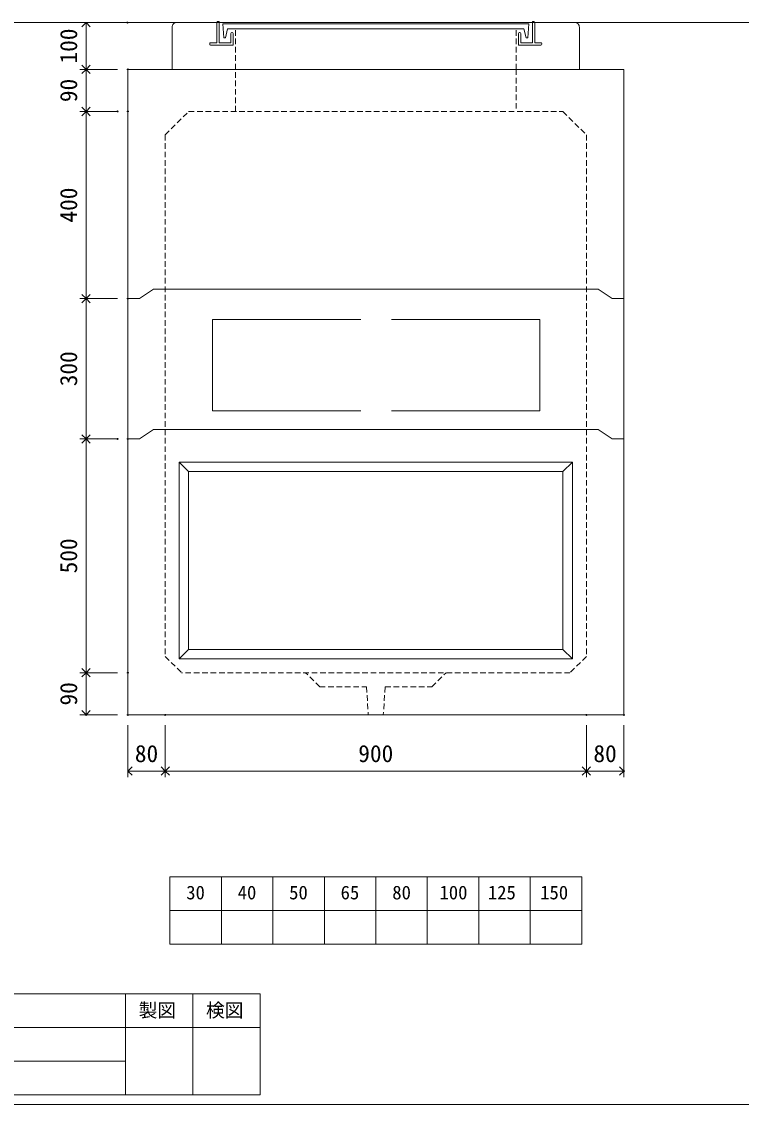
# Model space of a CAD drawing. Units: millimetres, scale not verified. Extents: x -4890 to 18490, y -2348 to 2349.
# Drawn here: x 308 to 1846, y -1926 to 388 of the extents above; entities that cross this region are included whole.
import ezdxf
from ezdxf.enums import TextEntityAlignment as Align

# ---------------------------------------------------------------- set-up
doc = ezdxf.new("R2010")
doc.units = ezdxf.units.MM
doc.header["$LTSCALE"] = 10
doc.header["$PDMODE"] = 32
doc.header["$PDSIZE"] = 2
doc.linetypes.add('DASHED1', pattern=[1.8, 1.2, -0.6])
doc.linetypes.add('USER2', pattern=[50.8, 31.75, -6.35, 6.35, -6.35])
doc.layers.add('0-1_Defpoints', color=7, linetype='Continuous')
for name, color, linetype, lineweight in [('0-2_waku', 7, 'Continuous', 18), ('0-3_gaikei', 7, 'Continuous', 18), ('0-4_kakure', 7, 'DASHED1', 5), ('0-5_sunpou', 7, 'Continuous', 5), ('0-9_uchigawa', 6, 'Continuous', 18), ('0-B_futa', 3, 'Continuous', 18), ('0-C_GL', 4, 'Continuous', 18), ('0-E_文字１', 7, 'Continuous', 18), ('1-3_uchigawa2', 6, 'USER2', 18)]:
    doc.layers.add(name, color=color, linetype=linetype, lineweight=lineweight)
doc.styles.add('ＭＳ ゴシック', font='')
doc.styles.get('ＭＳ ゴシック').set_extended_font_data('MS Gothic')

# ---------------------------------------------------------------- blocks, each defined once
blk = doc.blocks.new('_Open90')
at = {"layer": '0-5_sunpou'}
blk.add_line((0, 0), (-1, 0), dxfattribs=at)
blk.add_lwpolyline([(-0.5, 0.5), (0, 0), (-0.5, -0.5)], dxfattribs=at)
blk = doc.blocks.new('D147')
at = {"layer": '0-1_Defpoints'}
for p in [(1982.32, 1652.03), (1893, 1152.03), (1982.32, 1152.03)]:
    blk.add_point(p, dxfattribs=at)
at = {"layer": '0-5_sunpou'}
for p, q in [((1960.32, 1652.03), (1880, 1652.03)), ((1893, 1634.03), (1893, 1170.03)), ((1960.32, 1152.03), (1880, 1152.03))]:
    blk.add_line(p, q, dxfattribs=at)
at = {"layer": '0-5_sunpou', "xscale": 18, "yscale": 18}
for p, rotation in [((1893, 1652.03), 90), ((1893, 1152.03), 270)]:
    blk.add_blockref('_Open90', p, dxfattribs=dict(at, rotation=rotation))
at = {"layer": '0-5_sunpou', "style": 'ＭＳ ゴシック'}
blk.add_text('500', height=36.66, rotation=90, dxfattribs=at).set_placement((1885, 1364.53), align=Align.BOTTOM_LEFT)
blk = doc.blocks.new('D148')
at = {"layer": '0-1_Defpoints'}
for p in [(1982.32, 1152.03), (1893, 1062.03), (1982.32, 1062.03)]:
    blk.add_point(p, dxfattribs=at)
at = {"layer": '0-5_sunpou'}
for p, q in [((1960.32, 1152.03), (1880, 1152.03)), ((1893, 1134.03), (1893, 1080.03)), ((1960.32, 1062.03), (1880, 1062.03))]:
    blk.add_line(p, q, dxfattribs=at)
at = {"layer": '0-5_sunpou', "xscale": 18, "yscale": 18}
for p, rotation in [((1893, 1152.03), 90), ((1893, 1062.03), 270)]:
    blk.add_blockref('_Open90', p, dxfattribs=dict(at, rotation=rotation))
at = {"layer": '0-5_sunpou', "style": 'ＭＳ ゴシック'}
blk.add_text('90', height=36.66, rotation=90, dxfattribs=at).set_placement((1885, 1082.03), align=Align.BOTTOM_LEFT)
blk = doc.blocks.new('D149')
at = {"layer": '0-1_Defpoints'}
for p in [(1982.32, 1062.03), (2062.32, 1062.03), (2062.32, 942)]:
    blk.add_point(p, dxfattribs=at)
at = {"layer": '0-5_sunpou'}
for p, q in [((1982.32, 1040.03), (1982.32, 929)), ((2062.32, 1040.03), (2062.32, 929)), ((2000.32, 942), (2044.32, 942))]:
    blk.add_line(p, q, dxfattribs=at)
at = {"layer": '0-5_sunpou', "xscale": 18, "yscale": 18, "rotation": 180}
blk.add_blockref('_Open90', (1982.32, 942), dxfattribs=at)
at = {"layer": '0-5_sunpou', "xscale": 18, "yscale": 18}
blk.add_blockref('_Open90', (2062.32, 942), dxfattribs=at)
at = {"layer": '0-5_sunpou', "style": 'ＭＳ ゴシック'}
blk.add_text('80', height=36.66, dxfattribs=at).set_placement((1997.32, 950), align=Align.BOTTOM_LEFT)
blk = doc.blocks.new('D150')
at = {"layer": '0-1_Defpoints'}
for p in [(2062.32, 1062.03), (2962.32, 1062.03), (2962.32, 942)]:
    blk.add_point(p, dxfattribs=at)
at = {"layer": '0-5_sunpou'}
for p, q in [((2062.32, 1040.03), (2062.32, 929)), ((2962.32, 1040.03), (2962.32, 929)), ((2080.32, 942), (2944.32, 942))]:
    blk.add_line(p, q, dxfattribs=at)
at = {"layer": '0-5_sunpou', "xscale": 18, "yscale": 18, "rotation": 180}
blk.add_blockref('_Open90', (2062.32, 942), dxfattribs=at)
at = {"layer": '0-5_sunpou', "xscale": 18, "yscale": 18}
blk.add_blockref('_Open90', (2962.32, 942), dxfattribs=at)
at = {"layer": '0-5_sunpou', "style": 'ＭＳ ゴシック'}
blk.add_text('900', height=36.66, dxfattribs=at).set_placement((2474.82, 950), align=Align.BOTTOM_LEFT)
blk = doc.blocks.new('D151')
at = {"layer": '0-1_Defpoints'}
for p in [(2962.32, 1062.03), (3042.32, 1062.03), (3042.32, 942)]:
    blk.add_point(p, dxfattribs=at)
at = {"layer": '0-5_sunpou'}
for p, q in [((2962.32, 1040.03), (2962.32, 929)), ((3042.32, 1040.03), (3042.32, 929)), ((2980.32, 942), (3024.32, 942))]:
    blk.add_line(p, q, dxfattribs=at)
at = {"layer": '0-5_sunpou', "xscale": 18, "yscale": 18, "rotation": 180}
blk.add_blockref('_Open90', (2962.32, 942), dxfattribs=at)
at = {"layer": '0-5_sunpou', "xscale": 18, "yscale": 18}
blk.add_blockref('_Open90', (3042.32, 942), dxfattribs=at)
at = {"layer": '0-5_sunpou', "style": 'ＭＳ ゴシック'}
blk.add_text('80', height=36.66, dxfattribs=at).set_placement((2977.32, 950), align=Align.BOTTOM_LEFT)
blk = doc.blocks.new('D152')
at = {"layer": '0-1_Defpoints'}
for p in [(1981.54, 2542.03), (1893, 2442.03), (1982.32, 2442.03)]:
    blk.add_point(p, dxfattribs=at)
at = {"layer": '0-5_sunpou'}
for p, q in [((1959.54, 2542.03), (1880, 2542.03)), ((1893, 2524.03), (1893, 2460.03)), ((1960.32, 2442.03), (1880, 2442.03))]:
    blk.add_line(p, q, dxfattribs=at)
at = {"layer": '0-5_sunpou', "xscale": 18, "yscale": 18}
for p, rotation in [((1893, 2542.03), 90), ((1893, 2442.03), 270)]:
    blk.add_blockref('_Open90', p, dxfattribs=dict(at, rotation=rotation))
at = {"layer": '0-5_sunpou', "style": 'ＭＳ ゴシック'}
blk.add_text('100', height=36.66, rotation=90, dxfattribs=at).set_placement((1885, 2454.53), align=Align.BOTTOM_LEFT)
blk = doc.blocks.new('D153')
at = {"layer": '0-1_Defpoints'}
for p in [(1982.32, 2442.03), (1893, 2352.03), (1982.32, 2352.03)]:
    blk.add_point(p, dxfattribs=at)
at = {"layer": '0-5_sunpou'}
for p, q in [((1960.32, 2442.03), (1880, 2442.03)), ((1893, 2424.03), (1893, 2370.03)), ((1960.32, 2352.03), (1880, 2352.03))]:
    blk.add_line(p, q, dxfattribs=at)
at = {"layer": '0-5_sunpou', "xscale": 18, "yscale": 18}
for p, rotation in [((1893, 2442.03), 90), ((1893, 2352.03), 270)]:
    blk.add_blockref('_Open90', p, dxfattribs=dict(at, rotation=rotation))
at = {"layer": '0-5_sunpou', "style": 'ＭＳ ゴシック'}
blk.add_text('90', height=36.66, rotation=90, dxfattribs=at).set_placement((1885, 2372.03), align=Align.BOTTOM_LEFT)
blk = doc.blocks.new('D154')
at = {"layer": '0-1_Defpoints'}
for p in [(1960.32, 2352.03), (1893, 1952.03), (1982.32, 1952.03)]:
    blk.add_point(p, dxfattribs=at)
at = {"layer": '0-5_sunpou'}
for p, q in [((1938.32, 2352.03), (1880, 2352.03)), ((1893, 2334.03), (1893, 1970.03)), ((1960.32, 1952.03), (1880, 1952.03))]:
    blk.add_line(p, q, dxfattribs=at)
at = {"layer": '0-5_sunpou', "xscale": 18, "yscale": 18}
for p, rotation in [((1893, 2352.03), 90), ((1893, 1952.03), 270)]:
    blk.add_blockref('_Open90', p, dxfattribs=dict(at, rotation=rotation))
at = {"layer": '0-5_sunpou', "style": 'ＭＳ ゴシック'}
blk.add_text('400', height=36.66, rotation=90, dxfattribs=at).set_placement((1885, 2114.53), align=Align.BOTTOM_LEFT)
blk = doc.blocks.new('D155')
at = {"layer": '0-1_Defpoints'}
for p in [(1982.32, 1952.03), (1893, 1652.03), (1960.32, 1652.03)]:
    blk.add_point(p, dxfattribs=at)
at = {"layer": '0-5_sunpou'}
for p, q in [((1960.32, 1952.03), (1880, 1952.03)), ((1893, 1934.03), (1893, 1670.03)), ((1938.32, 1652.03), (1880, 1652.03))]:
    blk.add_line(p, q, dxfattribs=at)
at = {"layer": '0-5_sunpou', "xscale": 18, "yscale": 18}
for p, rotation in [((1893, 1952.03), 90), ((1893, 1652.03), 270)]:
    blk.add_blockref('_Open90', p, dxfattribs=dict(at, rotation=rotation))
at = {"layer": '0-5_sunpou', "style": 'ＭＳ ゴシック'}
blk.add_text('300', height=36.66, rotation=90, dxfattribs=at).set_placement((1885, 1764.53), align=Align.BOTTOM_LEFT)
blk = doc.blocks.new('D123')
at = {"layer": '0-1_Defpoints'}
for p in [(1982.32, 1652.03), (1893, 1152.03), (1982.32, 1152.03)]:
    blk.add_point(p, dxfattribs=at)
at = {"layer": '0-5_sunpou'}
for p, q in [((1960.32, 1652.03), (1880, 1652.03)), ((1893, 1634.03), (1893, 1170.03)), ((1960.32, 1152.03), (1880, 1152.03))]:
    blk.add_line(p, q, dxfattribs=at)
at = {"layer": '0-5_sunpou', "xscale": 18, "yscale": 18}
for p, rotation in [((1893, 1652.03), 90), ((1893, 1152.03), 270)]:
    blk.add_blockref('_Open90', p, dxfattribs=dict(at, rotation=rotation))
at = {"layer": '0-5_sunpou', "style": 'ＭＳ ゴシック'}
blk.add_text('500', height=36.66, rotation=90, dxfattribs=at).set_placement((1885, 1364.53), align=Align.BOTTOM_LEFT)
blk = doc.blocks.new('D124')
at = {"layer": '0-1_Defpoints'}
for p in [(1982.32, 1152.03), (1893, 1062.03), (1982.32, 1062.03)]:
    blk.add_point(p, dxfattribs=at)
at = {"layer": '0-5_sunpou'}
for p, q in [((1960.32, 1152.03), (1880, 1152.03)), ((1893, 1134.03), (1893, 1080.03)), ((1960.32, 1062.03), (1880, 1062.03))]:
    blk.add_line(p, q, dxfattribs=at)
at = {"layer": '0-5_sunpou', "xscale": 18, "yscale": 18}
for p, rotation in [((1893, 1152.03), 90), ((1893, 1062.03), 270)]:
    blk.add_blockref('_Open90', p, dxfattribs=dict(at, rotation=rotation))
at = {"layer": '0-5_sunpou', "style": 'ＭＳ ゴシック'}
blk.add_text('90', height=36.66, rotation=90, dxfattribs=at).set_placement((1885, 1082.03), align=Align.BOTTOM_LEFT)
blk = doc.blocks.new('D125')
at = {"layer": '0-1_Defpoints'}
for p in [(1982.32, 1062.03), (2062.32, 1062.03), (2062.32, 942)]:
    blk.add_point(p, dxfattribs=at)
at = {"layer": '0-5_sunpou'}
for p, q in [((1982.32, 1040.03), (1982.32, 929)), ((2062.32, 1040.03), (2062.32, 929)), ((2000.32, 942), (2044.32, 942))]:
    blk.add_line(p, q, dxfattribs=at)
at = {"layer": '0-5_sunpou', "xscale": 18, "yscale": 18, "rotation": 180}
blk.add_blockref('_Open90', (1982.32, 942), dxfattribs=at)
at = {"layer": '0-5_sunpou', "xscale": 18, "yscale": 18}
blk.add_blockref('_Open90', (2062.32, 942), dxfattribs=at)
at = {"layer": '0-5_sunpou', "style": 'ＭＳ ゴシック'}
blk.add_text('80', height=36.66, dxfattribs=at).set_placement((1997.32, 950), align=Align.BOTTOM_LEFT)
blk = doc.blocks.new('D126')
at = {"layer": '0-1_Defpoints'}
for p in [(2062.32, 1062.03), (2962.32, 1062.03), (2962.32, 942)]:
    blk.add_point(p, dxfattribs=at)
at = {"layer": '0-5_sunpou'}
for p, q in [((2062.32, 1040.03), (2062.32, 929)), ((2962.32, 1040.03), (2962.32, 929)), ((2080.32, 942), (2944.32, 942))]:
    blk.add_line(p, q, dxfattribs=at)
at = {"layer": '0-5_sunpou', "xscale": 18, "yscale": 18, "rotation": 180}
blk.add_blockref('_Open90', (2062.32, 942), dxfattribs=at)
at = {"layer": '0-5_sunpou', "xscale": 18, "yscale": 18}
blk.add_blockref('_Open90', (2962.32, 942), dxfattribs=at)
at = {"layer": '0-5_sunpou', "style": 'ＭＳ ゴシック'}
blk.add_text('900', height=36.66, dxfattribs=at).set_placement((2474.82, 950), align=Align.BOTTOM_LEFT)
blk = doc.blocks.new('D127')
at = {"layer": '0-1_Defpoints'}
for p in [(2962.32, 1062.03), (3042.32, 1062.03), (3042.32, 942)]:
    blk.add_point(p, dxfattribs=at)
at = {"layer": '0-5_sunpou'}
for p, q in [((2962.32, 1040.03), (2962.32, 929)), ((3042.32, 1040.03), (3042.32, 929)), ((2980.32, 942), (3024.32, 942))]:
    blk.add_line(p, q, dxfattribs=at)
at = {"layer": '0-5_sunpou', "xscale": 18, "yscale": 18, "rotation": 180}
blk.add_blockref('_Open90', (2962.32, 942), dxfattribs=at)
at = {"layer": '0-5_sunpou', "xscale": 18, "yscale": 18}
blk.add_blockref('_Open90', (3042.32, 942), dxfattribs=at)
at = {"layer": '0-5_sunpou', "style": 'ＭＳ ゴシック'}
blk.add_text('80', height=36.66, dxfattribs=at).set_placement((2977.32, 950), align=Align.BOTTOM_LEFT)

msp = doc.modelspace()

# ---------------------------------------------------------------- linework, layer by layer
at = {"layer": '0-2_waku'}
for p, q in [((624.94, -1439.72), (624.94, -1583.72)), ((624.94, -1439.72), (624.94, -1583.72)), ((624.94, -1439.72), (624.94, -1583.72)), ((624.94, -1439.72), (624.94, -1583.72)), ((624.94, -1439.72), (1504.94, -1439.72)), ((734.94, -1439.72), (734.94, -1583.72)), ((844.94, -1439.72), (844.94, -1583.72)), ((844.94, -1439.72), (844.94, -1583.72)), ((954.94, -1439.72), (954.94, -1583.72)), ((1064.94, -1439.72), (1064.94, -1583.72)), ((1174.94, -1439.72), (1174.94, -1583.72)), ((1284.94, -1439.72), (1284.94, -1583.72)), ((1394.94, -1439.72), (1394.94, -1583.72)), ((1504.94, -1439.72), (1504.94, -1583.72)), ((624.94, -1511.72), (1504.94, -1511.72)), ((624.94, -1583.72), (1504.94, -1583.72)), ((-1210.06, -1690.38), (817.94, -1690.38)), ((529.94, -1690.38), (529.94, -1906.38)), ((529.94, -1690.38), (529.94, -1906.38)), ((673.94, -1690.38), (673.94, -1906.38)), ((817.94, -1690.38), (817.94, -1906.38)), ((-1210.06, -1762.38), (817.94, -1762.38)), ((-1210.06, -1834.38), (529.94, -1834.38)), ((-1210.06, -1906.38), (817.94, -1906.38)), ((-1230.06, -1926.38), (4889.94, -1926.38)), ((-1230.06, -1926.38), (4889.94, -1926.38))]:
    msp.add_line(p, q, dxfattribs=at)
at = {"layer": '0-3_gaikei'}
for p, q in [((629.94, 286.28), (629.94, 376.28)), ((639.94, 386.28), (724.94, 386.28)), ((1404.94, 386.28), (1489.94, 386.28)), ((1499.94, 286.28), (1499.94, 376.28)), ((534.94, 286.28), (1594.94, 286.28)), ((534.94, 286.28), (534.94, -1093.72)), ((629.94, 286.28), (739.94, 286.28)), ((664.94, 286.28), (1464.94, 286.28)), ((1499.94, 286.28), (1389.94, 286.28)), ((1594.94, 286.28), (1594.94, -1093.72)), ((559.94, -203.72), (589.94, -183.72)), ((589.94, -183.72), (1539.94, -183.72)), ((1539.94, -183.72), (1569.94, -203.72)), ((559.94, -203.72), (534.94, -203.72)), ((1569.94, -203.72), (1594.94, -203.72)), ((559.94, -503.72), (589.94, -483.72)), ((559.94, -503.72), (589.94, -483.72)), ((589.94, -483.72), (1539.94, -483.72)), ((589.94, -483.72), (1539.94, -483.72)), ((1539.94, -483.72), (1569.94, -503.72)), ((1539.94, -483.72), (1569.94, -503.72)), ((559.94, -503.72), (534.94, -503.72)), ((559.94, -503.72), (534.94, -503.72)), ((1569.94, -503.72), (1594.94, -503.72)), ((1569.94, -503.72), (1594.94, -503.72)), ((1594.94, -1093.72), (534.94, -1093.72)), ((1594.94, -1093.72), (534.94, -1093.72))]:
    msp.add_line(p, q, dxfattribs=at)
for centre, radius, start, end in [((639.36, 376.86), 9.44, 86.47383, 183.52617), ((1490.27, 376.61), 9.68, 358.04251, 91.95749)]:
    msp.add_arc(centre, radius, start, end, dxfattribs=at)
at = {"layer": '0-4_kakure'}
for p, q in [((1364.94, 286.28), (1364.94, 372.78)), ((1364.94, 286.28), (1364.94, 196.28)), ((614.94, 146.28), (664.94, 196.28)), ((664.94, 196.28), (1464.94, 196.28)), ((1464.94, 196.28), (1514.94, 146.28)), ((614.94, 146.28), (614.94, -968.72)), ((1514.94, 146.28), (1514.94, -968.72)), ((614.94, -968.72), (649.94, -1003.72)), ((1514.94, -968.72), (1479.94, -1003.72)), ((1479.94, -1003.72), (649.94, -1003.72)), ((944.94, -1033.72), (914.94, -1003.72)), ((1184.94, -1033.72), (1214.94, -1003.72)), ((944.94, -1033.72), (1044.94, -1033.72)), ((1044.94, -1033.72), (1048.94, -1093.72)), ((1044.94, -1033.72), (1048.94, -1093.72)), ((1084.94, -1033.72), (1080.94, -1093.72)), ((1084.94, -1033.72), (1080.94, -1093.72)), ((1084.94, -1033.72), (1184.94, -1033.72))]:
    msp.add_line(p, q, dxfattribs=at)
msp.add_lwpolyline([(764.94, 196.28), (764.94, 286.28), (764.94, 372.78)], dxfattribs=at)
at = {"layer": '0-9_uchigawa'}
for p, q in [((644.94, -553.72), (644.94, -973.72)), ((644.94, -553.72), (1064.94, -553.72)), ((644.94, -553.72), (664.94, -573.72)), ((1064.94, -553.72), (1484.94, -553.72)), ((1064.94, -553.72), (1484.94, -553.72)), ((1484.94, -553.72), (1464.94, -573.72)), ((1484.94, -553.72), (1484.94, -973.72)), ((664.94, -573.72), (664.94, -953.72)), ((664.94, -573.72), (1064.94, -573.72)), ((664.94, -573.72), (1064.94, -573.72)), ((1064.94, -573.72), (1464.94, -573.72)), ((1464.94, -573.72), (1464.94, -953.72)), ((664.94, -953.72), (644.94, -973.72)), ((664.94, -953.72), (1064.94, -953.72)), ((1064.94, -953.72), (1464.94, -953.72)), ((1464.94, -953.72), (1484.94, -973.72)), ((644.94, -973.72), (1064.94, -973.72)), ((1064.94, -973.72), (1484.94, -973.72))]:
    msp.add_line(p, q, dxfattribs=at)
at = {"layer": '0-B_futa'}
for p, q in [((724.94, 386.28), (724.94, 343.28)), ((726.94, 388.28), (729.94, 388.28)), ((729.94, 388.28), (729.94, 343.28)), ((737.75, 383.78), (1392.08, 383.78)), ((737.75, 383.78), (740.24, 353.78)), ((748.27, 372.78), (743.95, 353.78)), ((748.27, 372.78), (1381.61, 372.78)), ((1381.61, 372.78), (1385.93, 353.78)), ((1392.08, 383.78), (1389.83, 353.78)), ((1399.94, 388.28), (1399.94, 343.28)), ((1399.94, 388.28), (1402.94, 388.28)), ((1404.94, 386.28), (1404.94, 343.28)), ((740.24, 353.78), (743.95, 353.78)), ((754.94, 363.28), (754.94, 343.28)), ((756.94, 365.28), (757.94, 365.28)), ((759.94, 363.28), (759.94, 338.28)), ((1369.94, 363.28), (1369.94, 338.28)), ((1372.94, 365.28), (1371.94, 365.28)), ((1374.94, 363.28), (1374.94, 343.28)), ((1389.83, 353.78), (1385.93, 353.78)), ((709.94, 341.28), (709.94, 340.28)), ((711.94, 343.28), (724.94, 343.28)), ((759.94, 338.28), (711.94, 338.28)), ((729.94, 343.28), (754.94, 343.28)), ((1369.94, 338.28), (1417.94, 338.28)), ((1399.94, 343.28), (1374.94, 343.28)), ((1417.94, 343.28), (1404.94, 343.28)), ((1419.94, 341.28), (1419.94, 340.28))]:
    msp.add_line(p, q, dxfattribs=at)
for centre, start, end in [((726.94, 386.28), 90, 180), ((1402.94, 386.28), 0, 90), ((756.94, 363.28), 90, 180), ((757.94, 363.28), 0, 90), ((1371.94, 363.28), 90, 180), ((1372.94, 363.28), 0, 90), ((711.94, 341.28), 90, 180), ((711.94, 340.28), 180, 270), ((1417.94, 341.28), 0, 90), ((1417.94, 340.28), 270, 0)]:
    msp.add_arc(centre, 2, start, end, dxfattribs=at)
at = {"layer": '0-C_GL'}
msp.add_line((-1230.06, 386.28), (4889.94, 386.28), dxfattribs=at)
at = {"layer": '1-3_uchigawa2'}
for p, q in [((715.67, -248.72), (1065.67, -248.72)), ((715.67, -248.72), (715.67, -443.72)), ((1415.67, -248.72), (1065.67, -248.72)), ((1415.67, -248.72), (1415.67, -443.72)), ((715.67, -443.72), (1064.94, -443.72)), ((1415.67, -443.72), (1066.4, -443.72))]:
    msp.add_line(p, q, dxfattribs=at)

# ---------------------------------------------------------------- block references
at = {"layer": '0-5_sunpou'}
for name in ['D152', 'D153', 'D154', 'D155', 'D147', 'D123', 'D148', 'D124', 'D149', 'D125', 'D150', 'D126', 'D151', 'D127']:
    msp.add_blockref(name, (-1447.37, -2155.75), dxfattribs=at)

# ---------------------------------------------------------------- texts
at = {"layer": '0-E_文字１', "style": 'ＭＳ ゴシック'}
for s, p in [('30', (659.68, -1496.99)), ('40', (769.68, -1496.99)), ('50', (879.68, -1496.99)), ('65', (989.68, -1496.99)), ('80', (1100.09, -1496.99)), ('100', (1200.97, -1496.99)), ('125', (1304.35, -1496.99)), ('150', (1416.12, -1496.99)), ('製図', (558, -1748.63)), ('検図', (702, -1748.63))]:
    msp.add_text(s, height=29.33, dxfattribs=at).set_placement(p, align=Align.BOTTOM_LEFT)

doc.saveas('drawing.dxf')
